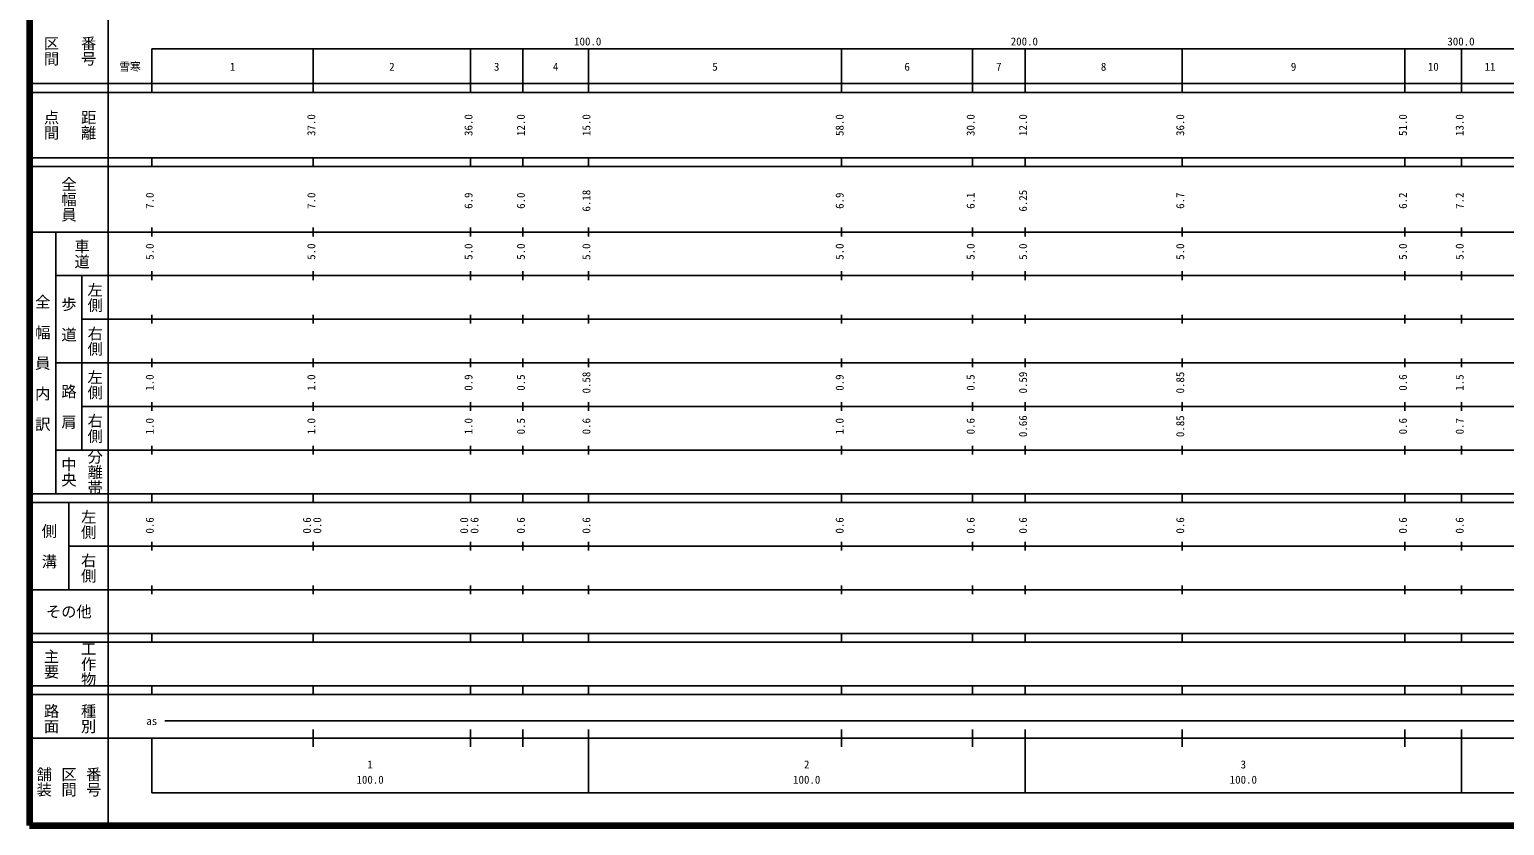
# Model space of a CAD drawing. Units: millimetres on the paper, enlarged 1000 times. Extents: x 40000 to 680000, y 20000 to 380000.
# Drawn here: x 40000 to 377810, y 20000 to 202409 of the extents above; entities that cross this region are included whole.
import ezdxf
from ezdxf.enums import TextEntityAlignment as Align

# ---------------------------------------------------------------- set-up
doc = ezdxf.new("R2010")
doc.units = ezdxf.units.MM
doc.header["$LTSCALE"] = 1000
doc.layers.add('M-TTL', color=2, linetype='Continuous', lineweight=140)
doc.layers.add('M-TTL-BAND', color=7, linetype='Continuous', lineweight=25)
doc.styles.add('@ＭＳ ゴシック', font='')
doc.styles.add('ＭＳ ゴシック', font='')
doc.styles.get('@ＭＳ ゴシック').set_extended_font_data('@MS Gothic')
doc.styles.get('ＭＳ ゴシック').set_extended_font_data('MS Gothic')

msp = doc.modelspace()

# ---------------------------------------------------------------- linework, layer by layer
at = {"layer": 'M-TTL'}
for p, q in [((40000, 380000), (40000, 20000)), ((40000, 20000), (680000, 20000))]:
    msp.add_line(p, q, dxfattribs=at)
at = {"layer": 'M-TTL-BAND'}
for p, q in [((58000, 370000), (58000, 20000)), ((68000, 198000), (579000, 198000)), ((68000, 198000), (68000, 188000)), ((105000, 188000), (105000, 198000)), ((141000, 188000), (141000, 198000)), ((153000, 188000), (153000, 198000)), ((168000, 188000), (168000, 198000)), ((226000, 188000), (226000, 198000)), ((256000, 188000), (256000, 198000)), ((268000, 188000), (268000, 198000)), ((304000, 188000), (304000, 198000)), ((355000, 188000), (355000, 198000)), ((368000, 188000), (368000, 198000)), ((40000, 190000), (579000, 190000)), ((40000, 188000), (579000, 188000)), ((40000, 173000), (579000, 173000)), ((68000, 171000), (68000, 173000)), ((105000, 171000), (105000, 173000)), ((141000, 171000), (141000, 173000)), ((153000, 171000), (153000, 173000)), ((168000, 171000), (168000, 173000)), ((226000, 171000), (226000, 173000)), ((256000, 171000), (256000, 173000)), ((268000, 171000), (268000, 173000)), ((304000, 171000), (304000, 173000)), ((355000, 171000), (355000, 173000)), ((368000, 171000), (368000, 173000)), ((40000, 171000), (579000, 171000)), ((40000, 156000), (579000, 156000)), ((46000, 96000), (46000, 156000)), ((68000, 155000), (68000, 157000)), ((105000, 155000), (105000, 157000)), ((141000, 155000), (141000, 157000)), ((153000, 155000), (153000, 157000)), ((168000, 155000), (168000, 157000)), ((226000, 155000), (226000, 157000)), ((256000, 155000), (256000, 157000)), ((268000, 155000), (268000, 157000)), ((304000, 155000), (304000, 157000)), ((355000, 155000), (355000, 157000)), ((368000, 155000), (368000, 157000)), ((46000, 146000), (579000, 146000)), ((52000, 146000), (52000, 106000)), ((68000, 145000), (68000, 147000)), ((105000, 145000), (105000, 147000)), ((141000, 145000), (141000, 147000)), ((153000, 145000), (153000, 147000)), ((168000, 145000), (168000, 147000)), ((226000, 145000), (226000, 147000)), ((256000, 145000), (256000, 147000)), ((268000, 145000), (268000, 147000)), ((304000, 145000), (304000, 147000)), ((355000, 145000), (355000, 147000)), ((368000, 145000), (368000, 147000)), ((52000, 136000), (579000, 136000)), ((68000, 135000), (68000, 137000)), ((105000, 135000), (105000, 137000)), ((141000, 135000), (141000, 137000)), ((153000, 135000), (153000, 137000)), ((168000, 135000), (168000, 137000)), ((226000, 135000), (226000, 137000)), ((256000, 135000), (256000, 137000)), ((268000, 135000), (268000, 137000)), ((304000, 135000), (304000, 137000)), ((355000, 135000), (355000, 137000)), ((368000, 135000), (368000, 137000)), ((46000, 126000), (579000, 126000)), ((68000, 125000), (68000, 127000)), ((105000, 125000), (105000, 127000)), ((141000, 125000), (141000, 127000)), ((153000, 125000), (153000, 127000)), ((168000, 125000), (168000, 127000)), ((226000, 125000), (226000, 127000)), ((256000, 125000), (256000, 127000)), ((268000, 125000), (268000, 127000)), ((304000, 125000), (304000, 127000)), ((355000, 125000), (355000, 127000)), ((368000, 125000), (368000, 127000)), ((52000, 116000), (579000, 116000)), ((68000, 115000), (68000, 117000)), ((105000, 115000), (105000, 117000)), ((141000, 115000), (141000, 117000)), ((153000, 115000), (153000, 117000)), ((168000, 115000), (168000, 117000)), ((226000, 115000), (226000, 117000)), ((256000, 115000), (256000, 117000)), ((268000, 115000), (268000, 117000)), ((304000, 115000), (304000, 117000)), ((355000, 115000), (355000, 117000)), ((368000, 115000), (368000, 117000)), ((46000, 106000), (579000, 106000)), ((68000, 105000), (68000, 107000)), ((105000, 105000), (105000, 107000)), ((141000, 105000), (141000, 107000)), ((153000, 105000), (153000, 107000)), ((168000, 105000), (168000, 107000)), ((226000, 105000), (226000, 107000)), ((256000, 105000), (256000, 107000)), ((268000, 105000), (268000, 107000)), ((304000, 105000), (304000, 107000)), ((355000, 105000), (355000, 107000)), ((368000, 105000), (368000, 107000)), ((40000, 96000), (579000, 96000)), ((68000, 94000), (68000, 96000)), ((105000, 94000), (105000, 96000)), ((141000, 94000), (141000, 96000)), ((153000, 94000), (153000, 96000)), ((168000, 94000), (168000, 96000)), ((226000, 94000), (226000, 96000)), ((256000, 94000), (256000, 96000)), ((268000, 94000), (268000, 96000)), ((304000, 94000), (304000, 96000)), ((355000, 94000), (355000, 96000)), ((368000, 94000), (368000, 96000)), ((40000, 94000), (579000, 94000)), ((49000, 94000), (49000, 74000)), ((68000, 83000), (68000, 85000)), ((105000, 83000), (105000, 85000)), ((141000, 83000), (141000, 85000)), ((153000, 83000), (153000, 85000)), ((168000, 83000), (168000, 85000)), ((226000, 83000), (226000, 85000)), ((256000, 83000), (256000, 85000)), ((268000, 83000), (268000, 85000)), ((304000, 83000), (304000, 85000)), ((355000, 83000), (355000, 85000)), ((368000, 83000), (368000, 85000)), ((49000, 84000), (579000, 84000)), ((68000, 73000), (68000, 75000)), ((105000, 73000), (105000, 75000)), ((141000, 73000), (141000, 75000)), ((153000, 73000), (153000, 75000)), ((168000, 73000), (168000, 75000)), ((226000, 73000), (226000, 75000)), ((256000, 73000), (256000, 75000)), ((268000, 73000), (268000, 75000)), ((304000, 73000), (304000, 75000)), ((355000, 73000), (355000, 75000)), ((368000, 73000), (368000, 75000)), ((40000, 74000), (579000, 74000)), ((40000, 64000), (579000, 64000)), ((40000, 62000), (579000, 62000)), ((68000, 62000), (68000, 64000)), ((105000, 62000), (105000, 64000)), ((141000, 62000), (141000, 64000)), ((153000, 62000), (153000, 64000)), ((168000, 62000), (168000, 64000)), ((226000, 62000), (226000, 64000)), ((256000, 62000), (256000, 64000)), ((268000, 62000), (268000, 64000)), ((304000, 62000), (304000, 64000)), ((355000, 62000), (355000, 64000)), ((368000, 62000), (368000, 64000)), ((40000, 52000), (579000, 52000)), ((68000, 50000), (68000, 52000)), ((105000, 50000), (105000, 52000)), ((141000, 50000), (141000, 52000)), ((153000, 50000), (153000, 52000)), ((168000, 50000), (168000, 52000)), ((226000, 50000), (226000, 52000)), ((256000, 50000), (256000, 52000)), ((268000, 50000), (268000, 52000)), ((304000, 50000), (304000, 52000)), ((355000, 50000), (355000, 52000)), ((368000, 50000), (368000, 52000)), ((40000, 50000), (579000, 50000)), ((71000, 44000), (565000, 44000)), ((105000, 38000), (105000, 42000)), ((141000, 38000), (141000, 42000)), ((153000, 38000), (153000, 42000)), ((168000, 27500), (168000, 42000)), ((226000, 38000), (226000, 42000)), ((256000, 38000), (256000, 42000)), ((268000, 27500), (268000, 42000)), ((304000, 38000), (304000, 42000)), ((355000, 38000), (355000, 42000)), ((368000, 27500), (368000, 42000)), ((40000, 40000), (579000, 40000)), ((68000, 40000), (68000, 27500)), ((68000, 27500), (579000, 27500))]:
    msp.add_line(p, q, dxfattribs=at)

# ---------------------------------------------------------------- texts
at = {"layer": 'M-TTL-BAND', "style": '@ＭＳ ゴシック'}
for s, p in [('区間', (45000, 197500)), ('番号', (53500, 197500)), ('点間', (45000, 180500)), ('距離', (53500, 180500)), ('全幅員', (49000, 163500)), ('車道', (52000, 151000)), ('左側', (55000, 141000)), ('全\u3000幅\u3000員\u3000内\u3000訳', (43000, 126000)), ('歩\u3000道', (49000, 136000)), ('右側', (55000, 131000)), ('左側', (55000, 121000)), ('路\u3000肩', (49000, 116000)), ('右側', (55000, 111000)), ('分離帯', (55000, 101000)), ('中央', (49000, 101000)), ('左側', (53500, 89000)), ('側\u3000溝', (44500, 84000)), ('右側', (53500, 79000)), ('工作物', (53500, 57000)), ('主要', (45000, 57000)), ('路面', (45000, 44500)), ('種別', (53500, 44500)), ('舗装', (43333, 30000)), ('区間', (49000, 30000)), ('番号', (54667, 30000))]:
    msp.add_text(s, height=2566, rotation=270, dxfattribs=at).set_placement(p, align=Align.MIDDLE_CENTER)
at = {"layer": 'M-TTL-BAND', "style": 'ＭＳ ゴシック'}
for s, p in [('100.0', (167844, 198195)), ('200.0', (267844, 198195)), ('300.0', (367844, 198195)), ('雪寒', (63017, 192405)), ('1', (86500, 192405)), ('2', (123000, 192405)), ('3', (147000, 192405)), ('4', (160500, 192405)), ('5', (197000, 192405)), ('6', (241000, 192405)), ('7', (262000, 192405)), ('8', (286000, 192405)), ('9', (329500, 192405)), ('10', (361500, 192405)), ('11', (374500, 192405)), ('as', (68000, 42500)), ('1', (118000, 32523)), ('2', (218000, 32523)), ('3', (318000, 32523)), ('100.0', (118000, 29033)), ('100.0', (218000, 29033)), ('100.0', (318000, 29033))]:
    msp.add_text(s, height=1833, dxfattribs=at).set_placement(p, align=Align.BOTTOM_CENTER)
for s, p in [('37.0', (106000, 180500)), ('36.0', (142000, 180500)), ('12.0', (154000, 180500)), ('15.0', (169000, 180500)), ('58.0', (227000, 180500)), ('30.0', (257000, 180500)), ('12.0', (269000, 180500)), ('36.0', (305000, 180500)), ('51.0', (356000, 180500)), ('13.0', (369000, 180500)), ('6.18', (169000, 163174)), ('7.0', (69000, 163174)), ('7.0', (106000, 163174)), ('6.9', (142000, 163174)), ('6.0', (154000, 163174)), ('6.9', (227000, 163174)), ('6.1', (257000, 163174)), ('6.25', (269000, 163174)), ('6.7', (305000, 163174)), ('6.2', (356000, 163174)), ('7.2', (369000, 163174)), ('5.0', (69000, 151500)), ('5.0', (106000, 151500)), ('5.0', (142000, 151500)), ('5.0', (154000, 151500)), ('5.0', (169000, 151500)), ('5.0', (227000, 151500)), ('5.0', (257000, 151500)), ('5.0', (269000, 151500)), ('5.0', (305000, 151500)), ('5.0', (356000, 151500)), ('5.0', (369000, 151500)), ('1.0', (69000, 121500)), ('1.0', (106000, 121500)), ('0.9', (142000, 121500)), ('0.5', (154000, 121500)), ('0.58', (169000, 121500)), ('0.9', (227000, 121500)), ('0.5', (257000, 121500)), ('0.59', (269000, 121500)), ('0.85', (305000, 121500)), ('0.6', (356000, 121500)), ('1.5', (369000, 121500)), ('1.0', (69000, 111500)), ('1.0', (106000, 111500)), ('1.0', (142000, 111500)), ('0.5', (154000, 111500)), ('0.6', (169000, 111500)), ('1.0', (227000, 111500)), ('0.6', (257000, 111500)), ('0.66', (269000, 111500)), ('0.85', (305000, 111500)), ('0.6', (356000, 111500)), ('0.7', (369000, 111500)), ('0.6', (69000, 88764)), ('0.6', (105000, 88764)), ('0.0', (107370, 88764)), ('0.0', (141000, 88764)), ('0.6', (143370, 88764)), ('0.6', (154000, 88764)), ('0.6', (169000, 88764)), ('0.6', (227000, 88764)), ('0.6', (257000, 88764)), ('0.6', (269000, 88764)), ('0.6', (305000, 88764)), ('0.6', (356000, 88764)), ('0.6', (369000, 88764))]:
    msp.add_text(s, height=1833, rotation=90, dxfattribs=at).set_placement(p, align=Align.BOTTOM_CENTER)
msp.add_text('その他', height=2566, dxfattribs=at).set_placement((49000, 69000), align=Align.MIDDLE_CENTER)

doc.saveas('drawing.dxf')
